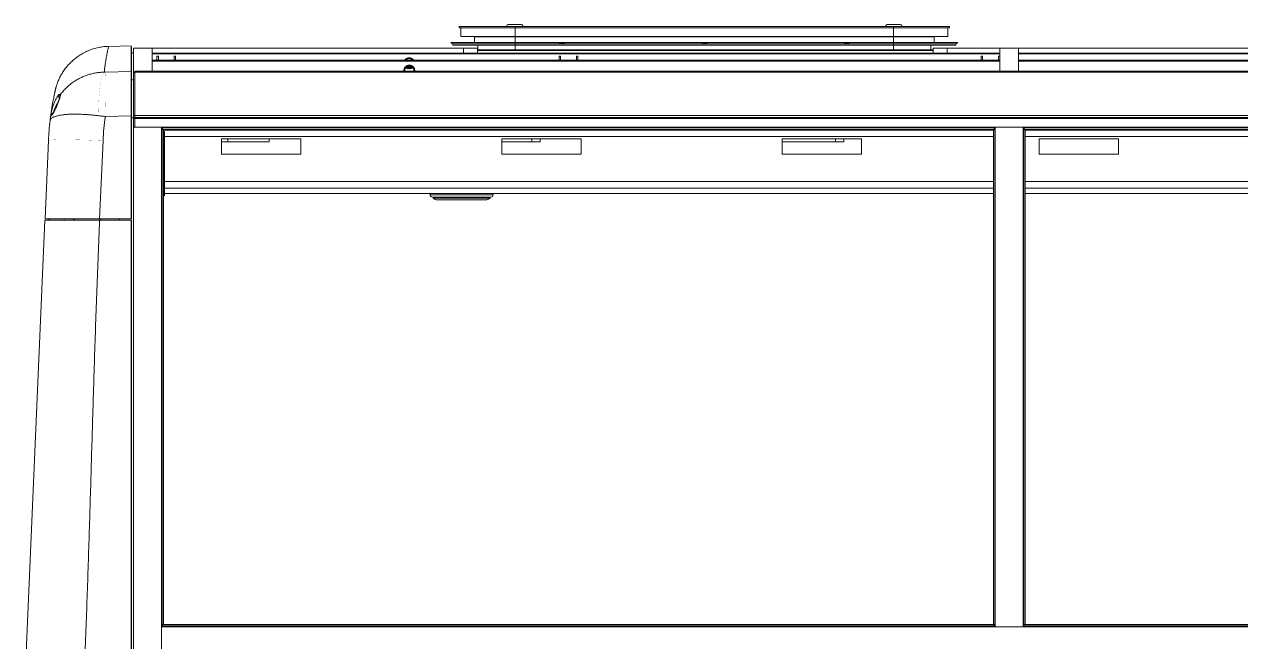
# Model space of a CAD drawing. Header units: millimetres. Extents: x -16985 to -606, y 2122 to 9380.
# Drawn here: x -16977 to -14374, y 6187 to 7507 of the extents above; entities that cross this region are included whole.
import ezdxf

# ---------------------------------------------------------------- set-up
doc = ezdxf.new("R2010")
doc.units = ezdxf.units.MM
for name, pattern in [('K5LT32768', [0]), ('K5LT32769', [0]), ('K5LT_THIN', [0])]:
    doc.linetypes.add(name, pattern=pattern)

msp = doc.modelspace()

# ---------------------------------------------------------------- linework, layer by layer
at = {"color": 7, "linetype": 'K5LT_THIN', "lineweight": 18}
for p, q in [((-16047.1, 7502.2), (-16047.1, 7499.2)), ((-15927.1, 7502.2), (-16047.1, 7502.2)), ((-15927.1, 7499.2), (-16047.1, 7499.2)), ((-16043.1, 7499.2), (-16043.1, 7481.2)), ((-15940.3, 7507), (-15915.3, 7507)), ((-15927.1, 7502.2), (-15927.1, 7499.2)), ((-15117.1, 7502.2), (-15927.1, 7502.2)), ((-15117.1, 7499.2), (-15927.1, 7499.2)), ((-15927.1, 7499.2), (-15927.1, 7481.2)), ((-15128.9, 7507), (-15103.9, 7507)), ((-15117.1, 7502.2), (-15117.1, 7499.2)), ((-14997.1, 7502.2), (-15117.1, 7502.2)), ((-14997.1, 7499.2), (-15117.1, 7499.2)), ((-15117.1, 7499.2), (-15117.1, 7481.2)), ((-15001.1, 7499.2), (-15001.1, 7481.2)), ((-14997.1, 7502.2), (-14997.1, 7499.2)), ((-15927.1, 7481.2), (-16043.1, 7481.2)), ((-16043.1, 7481.2), (-16014.1, 7480.2)), ((-15927.1, 7480.2), (-16014.1, 7480.2)), ((-16014.1, 7480.2), (-16014.1, 7468.2)), ((-15117.1, 7481.2), (-15927.1, 7481.2)), ((-15927.1, 7481.2), (-15927.1, 7480.2)), ((-15117.1, 7480.2), (-15927.1, 7480.2)), ((-15927.1, 7480.2), (-15927.1, 7468.2)), ((-15117.1, 7481.2), (-15117.1, 7480.2)), ((-15001.1, 7481.2), (-15117.1, 7481.2)), ((-15030.1, 7480.2), (-15117.1, 7480.2)), ((-15117.1, 7480.2), (-15117.1, 7468.2)), ((-15001.1, 7481.2), (-15030.1, 7480.2)), ((-15030.1, 7480.2), (-15030.1, 7468.2)), ((-16748.6, 7461.2), (-16797.2, 7459.9)), ((-16748.4, 7457.2), (-16748.6, 7461.2)), ((-16748.6, 7406.1), (-16748.6, 7461.2)), ((-16748.4, 7402.1), (-16748.4, 7457.2)), ((-16743.6, 7446.2), (-16748.4, 7446.2)), ((-16743.6, 7446.2), (-16748.4, 7446.2)), ((-16703.6, 7456.2), (-16743.6, 7456.2)), ((-16743.6, 7405.7), (-16743.6, 7456.2)), ((-16703.6, 7406.7), (-16703.6, 7456.2)), ((-16703.6, 7456.2), (-16037.6, 7456.2)), ((-16703.6, 7445.3), (-14889.6, 7445.3)), ((-16064.6, 7468.2), (-16061.1, 7465.2)), ((-15927.1, 7468.2), (-16064.6, 7468.2)), ((-15927.1, 7465.2), (-16061.1, 7465.2)), ((-16061.1, 7465.2), (-16060.1, 7462.2)), ((-15927.1, 7462.2), (-16060.1, 7462.2)), ((-16007.6, 7456.2), (-16037.6, 7456.2)), ((-16037.6, 7456.2), (-16037.6, 7445.3)), ((-16007.6, 7445.3), (-16037.6, 7445.3)), ((-16007.6, 7456.2), (-16007.6, 7445.3)), ((-15032.6, 7452.2), (-16007.6, 7452.2)), ((-15032.6, 7451.3), (-16007.6, 7451.3)), ((-16007.1, 7462.2), (-16007.1, 7452.2)), ((-15927.1, 7468.2), (-15927.1, 7465.2)), ((-15832.1, 7468.2), (-15927.1, 7468.2)), ((-15117.1, 7465.2), (-15927.1, 7465.2)), ((-15927.1, 7465.2), (-15927.1, 7462.2)), ((-15117.1, 7462.2), (-15927.1, 7462.2)), ((-15832.1, 7466.2), (-15832.1, 7468.2)), ((-15822.1, 7468.2), (-15832.1, 7468.2)), ((-15832.1, 7466.2), (-15822.1, 7466.2)), ((-15822.1, 7468.2), (-15822.1, 7466.2)), ((-15527.1, 7468.2), (-15822.1, 7468.2)), ((-15527.1, 7466.2), (-15527.1, 7468.2)), ((-15517.1, 7468.2), (-15527.1, 7468.2)), ((-15527.1, 7466.2), (-15517.1, 7466.2)), ((-15517.1, 7468.2), (-15517.1, 7466.2)), ((-15222.1, 7468.2), (-15517.1, 7468.2)), ((-15222.1, 7466.2), (-15222.1, 7468.2)), ((-15212.1, 7468.2), (-15222.1, 7468.2)), ((-15222.1, 7466.2), (-15212.1, 7466.2)), ((-15212.1, 7468.2), (-15212.1, 7466.2)), ((-15117.1, 7468.2), (-15212.1, 7468.2)), ((-15117.1, 7468.2), (-15117.1, 7465.2)), ((-14979.6, 7468.2), (-15117.1, 7468.2)), ((-14983.1, 7465.2), (-15117.1, 7465.2)), ((-15117.1, 7465.2), (-15117.1, 7462.2)), ((-14984.1, 7462.2), (-15117.1, 7462.2)), ((-15037.1, 7462.2), (-15037.1, 7452.2)), ((-15002.6, 7456.2), (-15032.6, 7456.2)), ((-15032.6, 7456.2), (-15032.6, 7445.3)), ((-15002.6, 7445.3), (-15032.6, 7445.3)), ((-15002.6, 7456.2), (-14889.6, 7456.2)), ((-15002.6, 7456.2), (-15002.6, 7445.3)), ((-14983.1, 7465.2), (-14984.1, 7462.2)), ((-14979.6, 7468.2), (-14983.1, 7465.2)), ((-14849.6, 7456.2), (-14889.6, 7456.2)), ((-14889.6, 7406.7), (-14889.6, 7456.2)), ((-14849.6, 7406.7), (-14849.6, 7456.2)), ((-14849.6, 7456.2), (-13426.4, 7456.2)), ((-14849.6, 7445.3), (-13417.3, 7445.3)), ((-16703.6, 7443.7), (-14889.6, 7443.7)), ((-16703.6, 7430.2), (-14889.6, 7430.2)), ((-16703.6, 7427.9), (-14889.6, 7427.9)), ((-16693.6, 7438.7), (-16693.6, 7430.2)), ((-16690.6, 7438.7), (-16693.6, 7438.7)), ((-16690.6, 7438.7), (-16690.6, 7430.2)), ((-16653.6, 7438.7), (-16656.6, 7438.7)), ((-16656.6, 7438.7), (-16656.6, 7430.2)), ((-16653.6, 7438.7), (-16653.6, 7430.2)), ((-15829.6, 7438.7), (-15832.6, 7438.7)), ((-15832.6, 7438.7), (-15832.6, 7430.2)), ((-15829.6, 7438.7), (-15829.6, 7430.2)), ((-15792.6, 7438.7), (-15795.6, 7438.7)), ((-15795.6, 7438.7), (-15795.6, 7430.2)), ((-15792.6, 7438.7), (-15792.6, 7430.2)), ((-14929.6, 7438.7), (-14929.6, 7430.2)), ((-14926.6, 7438.7), (-14929.6, 7438.7)), ((-14926.6, 7438.7), (-14926.6, 7430.2)), ((-14889.6, 7438.7), (-14892.6, 7438.7)), ((-14892.6, 7438.7), (-14892.6, 7430.2)), ((-14849.6, 7443.7), (-13417.9, 7443.7)), ((-14849.6, 7430.2), (-13283.6, 7430.2)), ((-14849.6, 7427.9), (-13083.6, 7427.9)), ((-16804, 7404.8), (-16806.5, 7404.7)), ((-16748.6, 7406.1), (-16804, 7404.8)), ((-16748.4, 7402.1), (-16748.6, 7406.1)), ((-16740.6, 7405.7), (-16743.6, 7405.7)), ((-16740.6, 7405.7), (-16743.6, 7405.7)), ((-16743.6, 7405.7), (-16740.6, 7405.7)), ((-16743.6, 7403.5), (-16743.6, 7405.7)), ((-16743.6, 7405.7), (-16743.6, 7405.7)), ((-16743.6, 7403.5), (-16740.6, 7403.5)), ((-16743.6, 7311.8), (-16743.6, 7403.5)), ((-8276.6, 7406.7), (-16740.6, 7406.7)), ((-8276.6, 7406.7), (-16740.6, 7406.7)), ((-16740.6, 7406.7), (-8276.6, 7406.7)), ((-16740.6, 7404.5), (-16740.6, 7406.7)), ((-16740.6, 7406.7), (-16740.6, 7406.7)), ((-16740.6, 7404.5), (-8276.6, 7404.5)), ((-16740.6, 7311.8), (-16740.6, 7404.5)), ((-16165.2, 7406.7), (-16165.3, 7408.1)), ((-16165.1, 7410.4), (-16165.1, 7407.8)), ((-16157.5, 7416.2), (-16149.6, 7416.2)), ((-16142.1, 7407.8), (-16142.1, 7410.4)), ((-16141.8, 7408.1), (-16141.9, 7406.7)), ((-16748.4, 7388.1), (-16743.6, 7388.1)), ((-16912.1, 7362), (-16912.5, 7360.2)), ((-16904.6, 7341.4), (-16904.6, 7344.4)), ((-16904.6, 7344.4), (-16903.5, 7344.4)), ((-16804, 7309.8), (-16748.6, 7311.1)), ((-16748.6, 7311.1), (-16748.6, 7091.2)), ((-16748.4, 7310.9), (-16748.6, 7311.1)), ((-16748.4, 7310.9), (-16748.4, 7091)), ((-16748.4, 7307.2), (-16743.6, 7307.2)), ((-16743.6, 7311.8), (-16740.6, 7311.8)), ((-16743.6, 7308.6), (-16743.6, 7311.8)), ((-16743.6, 7308.6), (-16740.6, 7308.6)), ((-16743.6, 7308.4), (-16743.6, 7308.6)), ((-16743.6, 7308.4), (-16740.6, 7308.4)), ((-16743.6, 7307.3), (-16743.6, 7308.4)), ((-16743.6, 7307.2), (-16743.6, 7307.3)), ((-16743.6, 7287.2), (-16743.6, 7307.2)), ((-16743.6, 7305.7), (-16740.6, 7305.7)), ((-16740.6, 7311.8), (-8276.6, 7311.8)), ((-16740.6, 7307.6), (-16740.6, 7311.8)), ((-16740.6, 7307.6), (-8276.6, 7307.6)), ((-16740.6, 7307.4), (-16740.6, 7307.6)), ((-16740.6, 7307.4), (-8276.6, 7307.4)), ((-16740.6, 7305.7), (-16740.6, 7307.4)), ((-16740.6, 7305.7), (-8276.6, 7305.7)), ((-16740.6, 7287.2), (-16740.6, 7305.7)), ((-16743.6, 7288.1), (-16740.6, 7288.1)), ((-16683.6, 7287.2), (-16743.6, 7287.2)), ((-16743.6, 6078.2), (-16743.6, 7287.2)), ((-16740.6, 7287.2), (-16681.6, 7287.2)), ((-16683.6, 6078.2), (-16683.6, 7287.2)), ((-16681.6, 7285.3), (-16683.6, 7285.3)), ((-16683.6, 7283.3), (-16681.6, 7283.3)), ((-16683.6, 7282.1), (-16682.6, 7282.1)), ((-16682.6, 7282.4), (-16682.6, 6223.4)), ((-16681.6, 7287.4), (-14901.6, 7287.4)), ((-16681.6, 7285.4), (-16681.6, 7287.4)), ((-16681.6, 7282.4), (-16681.6, 7285.4)), ((-16681.6, 7285.4), (-14901.6, 7285.4)), ((-16679.6, 7282.2), (-16679.6, 6223.3)), ((-16679.6, 7280.6), (-14903.6, 7280.6)), ((-16679.6, 7278), (-16677.6, 7278)), ((-16679.6, 7276.5), (-16677.6, 7276.5)), ((-16677.6, 7276.5), (-16677.6, 7278)), ((-16677.6, 7276.5), (-16677.6, 7275.2)), ((-16677.6, 7275.2), (-16677.6, 7266.6)), ((-16677.6, 7266.6), (-16677.6, 7170.3)), ((-14903.6, 6223.3), (-14903.6, 7282.2)), ((-14901.6, 7285.4), (-14901.6, 7287.4)), ((-14901.6, 7287.2), (-14837.6, 7287.2)), ((-14901.6, 7282.4), (-14901.6, 7285.4)), ((-14899.6, 7285.3), (-14901.6, 7285.3)), ((-14901.6, 7283.3), (-14899.6, 7283.3)), ((-14900.6, 7282.4), (-14900.6, 6223.4)), ((-14900.6, 7282.1), (-14899.6, 7282.1)), ((-14839.6, 7287.2), (-14899.6, 7287.2)), ((-14899.6, 6218.2), (-14899.6, 7287.2)), ((-14839.6, 6218.2), (-14839.6, 7287.2)), ((-14837.6, 7285.3), (-14839.6, 7285.3)), ((-14839.6, 7283.3), (-14837.6, 7283.3)), ((-14839.6, 7282.1), (-14838.6, 7282.1)), ((-14838.6, 7282.4), (-14838.6, 6223.4)), ((-14837.6, 7287.4), (-13135.6, 7287.4)), ((-14837.6, 7285.4), (-14837.6, 7287.4)), ((-14837.6, 7285.4), (-13135.6, 7285.4)), ((-14837.6, 7282.4), (-14837.6, 7285.4)), ((-14835.6, 7282.2), (-14835.6, 6223.3)), ((-14835.6, 7280.6), (-13137.6, 7280.6)), ((-16925.8, 7258.2), (-16933.1, 7091.2)), ((-16816.3, 7091.2), (-16809, 7258.2)), ((-16385.6, 7262.2), (-16555.6, 7262.2)), ((-16555.6, 7262.2), (-16555.6, 7229.3)), ((-16555.6, 7256), (-16453.6, 7256)), ((-16541.6, 7262.2), (-16541.6, 7256)), ((-16453.6, 7256), (-16453.6, 7262.2)), ((-16385.6, 7229.3), (-16385.6, 7262.2)), ((-15785.6, 7262.2), (-15955.6, 7262.2)), ((-15955.6, 7262.2), (-15955.6, 7229.3)), ((-15955.6, 7256), (-15873.6, 7256)), ((-15891.6, 7262.2), (-15891.6, 7256)), ((-15873.6, 7256), (-15873.6, 7262.2)), ((-15785.6, 7229.3), (-15785.6, 7262.2)), ((-15185.6, 7262.2), (-15355.6, 7262.2)), ((-15355.6, 7262.2), (-15355.6, 7229.3)), ((-15355.6, 7256), (-15223.6, 7256)), ((-15241.6, 7262.2), (-15241.6, 7256)), ((-15223.6, 7256), (-15223.6, 7262.2)), ((-15185.6, 7229.3), (-15185.6, 7262.2)), ((-14635.6, 7262.2), (-14805.6, 7262.2)), ((-14805.6, 7262.2), (-14805.6, 7229.3)), ((-14635.6, 7229.3), (-14635.6, 7262.2)), ((-16385.6, 7229.5), (-16555.6, 7229.5)), ((-16555.6, 7229.3), (-16385.6, 7229.3)), ((-15785.6, 7229.5), (-15955.6, 7229.5)), ((-15955.6, 7229.3), (-15785.6, 7229.3)), ((-15185.6, 7229.5), (-15355.6, 7229.5)), ((-15355.6, 7229.3), (-15185.6, 7229.3)), ((-14635.6, 7229.5), (-14805.6, 7229.5)), ((-14805.6, 7229.3), (-14635.6, 7229.3)), ((-16677.6, 7170.3), (-16677.6, 7150.8)), ((-16679.6, 7140), (-16677.6, 7140)), ((-16677.6, 7150.8), (-16677.6, 7140)), ((-16677.6, 7145.5), (-14903.6, 7145.5)), ((-16677.6, 7140), (-16677.6, 7140)), ((-16109, 7145.5), (-16109, 7142.5)), ((-15979.1, 7137.5), (-16104, 7137.5)), ((-16102.6, 7137.5), (-16102.6, 7136.8)), ((-15980.6, 7136.8), (-15980.6, 7137.5)), ((-15974.1, 7142.5), (-15974.1, 7145.5)), ((-14835.6, 7145.5), (-13201.6, 7145.5)), ((-16093.1, 7131.5), (-16093.2, 7131.5)), ((-16093.1, 7131.5), (-16093.1, 7131.5)), ((-16093, 7131.5), (-16093.1, 7131.5)), ((-16092.9, 7131.5), (-16093, 7131.5)), ((-16092.9, 7131.5), (-16092.9, 7131.5)), ((-16092.7, 7131.5), (-16092.9, 7131.5)), ((-16092.4, 7131.5), (-16092.7, 7131.5)), ((-16092.3, 7131.5), (-16092.4, 7131.5)), ((-16091.9, 7131.5), (-16092.3, 7131.5)), ((-16091.9, 7131.5), (-16091.9, 7131.5)), ((-16091.6, 7131.5), (-16091.9, 7131.5)), ((-16091.1, 7131.5), (-16091.6, 7131.5)), ((-16091.1, 7131.5), (-16091.2, 7131.5)), ((-16090.8, 7131.5), (-16091.1, 7131.5)), ((-16090.2, 7131.5), (-16090.8, 7131.5)), ((-16090.2, 7131.5), (-16090.2, 7131.5)), ((-16089.8, 7131.5), (-16090.2, 7131.5)), ((-16089.1, 7131.5), (-16089.8, 7131.5)), ((-16088.7, 7131.5), (-16089.1, 7131.5)), ((-16087.9, 7131.5), (-16088.7, 7131.5)), ((-16087.4, 7131.5), (-16087.9, 7131.5)), ((-16086.5, 7131.5), (-16087.4, 7131.5)), ((-16084.9, 7131.5), (-16085.9, 7131.5)), ((-16083.2, 7131.5), (-16084.3, 7131.5)), ((-16082.6, 7131.5), (-16083.2, 7131.5)), ((-16081.4, 7131.5), (-16082.6, 7131.5)), ((-16080.7, 7131.5), (-16081.4, 7131.5)), ((-16079.4, 7131.5), (-16080.7, 7131.5)), ((-16077.3, 7131.5), (-16078.7, 7131.5)), ((-16075.1, 7131.5), (-16076.5, 7131.5)), ((-16072.7, 7131.5), (-16074.3, 7131.5)), ((-16070.3, 7131.5), (-16071.9, 7131.5)), ((-16067.8, 7131.5), (-16069.4, 7131.5)), ((-16065.1, 7131.5), (-16066.8, 7131.5)), ((-16062.4, 7131.5), (-16064.2, 7131.5)), ((-16059.6, 7131.5), (-16061.4, 7131.5)), ((-16056.8, 7131.5), (-16058.6, 7131.5)), ((-16053.9, 7131.5), (-16055.8, 7131.5)), ((-16051, 7131.5), (-16052.9, 7131.5)), ((-16048, 7131.5), (-16049.9, 7131.5)), ((-16045, 7131.5), (-16046.9, 7131.5)), ((-16042, 7131.5), (-16043.9, 7131.5)), ((-16039, 7131.5), (-16040.9, 7131.5)), ((-16036, 7131.5), (-16037.9, 7131.5)), ((-16033.1, 7131.5), (-16035, 7131.5)), ((-16030.1, 7131.5), (-16032, 7131.5)), ((-16027.2, 7131.5), (-16029.1, 7131.5)), ((-16024.3, 7131.5), (-16026.2, 7131.5)), ((-16021.5, 7131.5), (-16023.3, 7131.5)), ((-16018.8, 7131.5), (-16020.6, 7131.5)), ((-16016.2, 7131.5), (-16017.9, 7131.5)), ((-16013.6, 7131.5), (-16015.2, 7131.5)), ((-16011.1, 7131.5), (-16012.7, 7131.5)), ((-16008.7, 7131.5), (-16010.3, 7131.5)), ((-16006.5, 7131.5), (-16007.9, 7131.5)), ((-16004.3, 7131.5), (-16005.7, 7131.5)), ((-16003.6, 7131.5), (-16004.3, 7131.5)), ((-16002.3, 7131.5), (-16003.6, 7131.5)), ((-16001.6, 7131.5), (-16002.3, 7131.5)), ((-16000.4, 7131.5), (-16001.6, 7131.5)), ((-15999.8, 7131.5), (-16000.4, 7131.5)), ((-15998.7, 7131.5), (-15999.8, 7131.5)), ((-15997.1, 7131.5), (-15998.1, 7131.5)), ((-15995.7, 7131.5), (-15996.6, 7131.5)), ((-15995.2, 7131.5), (-15995.7, 7131.5)), ((-15994.4, 7131.5), (-15995.2, 7131.5)), ((-15993.9, 7131.5), (-15994.4, 7131.5)), ((-15993.2, 7131.5), (-15993.9, 7131.5)), ((-15992.9, 7131.5), (-15993.2, 7131.5)), ((-15992.3, 7131.5), (-15992.9, 7131.5)), ((-15992, 7131.5), (-15992.3, 7131.5)), ((-15991.5, 7131.5), (-15992, 7131.5)), ((-15991.9, 7131.5), (-15992, 7131.5)), ((-15991.2, 7131.5), (-15991.5, 7131.5)), ((-15990.8, 7131.5), (-15991.2, 7131.5)), ((-15991.2, 7131.5), (-15991.2, 7131.5)), ((-15990.6, 7131.5), (-15990.8, 7131.5)), ((-15990.4, 7131.5), (-15990.6, 7131.5)), ((-15990.6, 7131.5), (-15990.6, 7131.5)), ((-15990.2, 7131.5), (-15990.3, 7131.5)), ((-15990.1, 7131.5), (-15990.2, 7131.5)), ((-15990.2, 7131.5), (-15990.2, 7131.5)), ((-15990, 7131.5), (-15990.1, 7131.5)), ((-15990, 7131.5), (-15990, 7131.5)), ((-16933.2, 7088.2), (-16977.4, 6078.2)), ((-16933.1, 7091.2), (-16816.3, 7091.2)), ((-16929.1, 7091), (-16933.1, 7091.2)), ((-16932.2, 7091.2), (-16928.1, 7091)), ((-16925.2, 7088.2), (-16925.1, 7091)), ((-16923.2, 7088.2), (-16923.1, 7091)), ((-16892.2, 7088.2), (-16892, 7090.9)), ((-16872, 7091), (-16872.1, 7088.2)), ((-16870.3, 7091), (-16870.4, 7088.2)), ((-16870.4, 7088.2), (-16870.3, 7091)), ((-16748.6, 7088.2), (-16816.4, 7088.2)), ((-16816.3, 7091.2), (-16748.6, 7091.2)), ((-16816.2, 7091), (-16816.3, 7091.2)), ((-16816.2, 7091), (-16748.4, 7091)), ((-16773.6, 7088.2), (-16773.6, 7091)), ((-16748.4, 7091), (-16748.6, 7091.2)), ((-16748.6, 7088.2), (-16748.6, 6078.2)), ((-16748.6, 7088.2), (-16748.4, 7088)), ((-16748.4, 7088), (-16748.4, 6078)), ((-16682.6, 6223.4), (-16682.6, 6221.6)), ((-14901.6, 6223.3), (-16681.6, 6223.3)), ((-16681.6, 6220.4), (-16681.6, 6223.3)), ((-14901.6, 6223.3), (-14901.6, 6220.4)), ((-14900.6, 6221.6), (-14900.6, 6223.4)), ((-14838.6, 6223.4), (-14838.6, 6221.6)), ((-13157.6, 6223.3), (-14837.6, 6223.3)), ((-14837.6, 6220.4), (-14837.6, 6223.3)), ((-16683.6, 6218.2), (-13093.6, 6218.2)), ((-16683.6, 6158.3), (-16683.6, 6218.2)), ((-16681.6, 6220.4), (-14901.6, 6220.4)), ((-16681.6, 6220.4), (-16681.6, 6218.6)), ((-14901.6, 6218.6), (-14901.6, 6220.4)), ((-14839.6, 6218.2), (-14899.6, 6218.2)), ((-13157.6, 6220.4), (-14837.6, 6220.4)), ((-14837.6, 6218.6), (-14837.6, 6220.4))]:
    msp.add_line(p, q, dxfattribs=at)
at = {"color": 8, "linetype": 'K5LT32768', "lineweight": 15, "true_color": 0x808080}
for p, q in [((-15927.1, 7462.2), (-15927.1, 7452.2)), ((-15117.1, 7462.2), (-15117.1, 7452.2)), ((-16905.4, 7354.3), (-16906.4, 7352.9)), ((-16920.7, 7312.9), (-16920.7, 7312.7)), ((-16683.6, 7280.7), (-16682.6, 7280.7)), ((-16679.6, 7282.2), (-14903.6, 7282.2)), ((-16679.6, 7280.6), (-14903.6, 7280.6)), ((-16679.6, 7275.2), (-16677.6, 7275.2)), ((-16679.6, 7266.6), (-16677.6, 7266.6)), ((-16677.6, 7267.2), (-14903.6, 7267.2)), ((-14900.6, 7280.7), (-14899.6, 7280.7)), ((-14839.6, 7280.7), (-14838.6, 7280.7)), ((-14835.6, 7282.2), (-13137.6, 7282.2)), ((-14835.6, 7280.6), (-13137.6, 7280.6)), ((-14835.6, 7267.2), (-13201.6, 7267.2)), ((-16679.6, 7170.3), (-16677.6, 7170.3)), ((-16677.6, 7170.9), (-14903.6, 7170.9)), ((-14835.6, 7170.9), (-13201.6, 7170.9)), ((-16679.6, 7150.8), (-16677.6, 7150.8)), ((-16679.6, 7140), (-16677.6, 7140)), ((-16677.6, 7156.3), (-14903.6, 7156.3)), ((-16677.6, 7145.5), (-14903.6, 7145.5)), ((-15974.1, 7142.5), (-16109, 7142.5)), ((-15980.6, 7136.8), (-16102.6, 7136.8)), ((-15981.2, 7135.3), (-16101.9, 7135.3)), ((-14835.6, 7156.3), (-13201.6, 7156.3)), ((-14835.6, 7145.5), (-13201.6, 7145.5)), ((-16869.7, 7088.2), (-16869.6, 7091)), ((-16815.4, 7091), (-16815.5, 7088.2)), ((-16813.6, 7088.2), (-16813.5, 7091)), ((-16683.6, 6218.3), (-14899.6, 6218.3)), ((-13157.6, 6218.3), (-14839.6, 6218.3))]:
    msp.add_line(p, q, dxfattribs=at)
at = {"color": 7, "linetype": 'K5LT_THIN', "const_width": 0.18}
for points in [[(-16806.5, 7404.7), (-16807.4, 7403.9), (-16808.2, 7402.7), (-16809.1, 7401.1), (-16809.9, 7399.2), (-16810.8, 7396.9), (-16811.6, 7394.3), (-16812.3, 7391.3), (-16813, 7388.1), (-16813.7, 7384.5), (-16814.4, 7380.6), (-16815, 7376.5), (-16815.6, 7372.1), (-16816.1, 7367.4), (-16816.6, 7362.6), (-16817.1, 7357.5), (-16817.5, 7352.2), (-16817.8, 7346.7), (-16818.1, 7341.1), (-16818.4, 7335.4), (-16818.5, 7329.5), (-16818.7, 7323.6), (-16818.8, 7317.6), (-16818.8, 7311.5)], [(-16804, 7309.8), (-16804.1, 7315.9), (-16804.2, 7322), (-16804.3, 7328.1), (-16804.4, 7334), (-16804.5, 7339.9), (-16804.6, 7345.6), (-16804.7, 7351.2), (-16804.7, 7356.5), (-16804.8, 7361.7), (-16804.8, 7366.7), (-16804.8, 7371.5), (-16804.8, 7376), (-16804.8, 7380.2), (-16804.8, 7384.2), (-16804.7, 7387.8), (-16804.7, 7391.1), (-16804.6, 7394.1), (-16804.5, 7396.8), (-16804.4, 7399.1), (-16804.3, 7401.1), (-16804.2, 7402.7), (-16804.1, 7403.9), (-16804, 7404.8)], [(-16165.1, 7407.9), (-16165.1, 7408.3), (-16165.2, 7409.1)], [(-16165.3, 7409), (-16165.1, 7408.1), (-16165.1, 7407.7)], [(-16141.9, 7409.1), (-16142, 7408.3), (-16142.1, 7407.9)], [(-16142.1, 7407.7), (-16142, 7408.1), (-16141.9, 7409)], [(-16925.8, 7258.2), (-16925.6, 7258.5), (-16925, 7258.7), (-16924.1, 7259), (-16922.8, 7259.2), (-16921.2, 7259.4), (-16919.2, 7259.6), (-16916.9, 7259.7), (-16914.2, 7259.9), (-16911.2, 7260), (-16907.9, 7260.1), (-16904.3, 7260.2), (-16900.4, 7260.2), (-16896.2, 7260.2), (-16891.7, 7260.3), (-16886.9, 7260.2), (-16881.9, 7260.2), (-16876.7, 7260.2), (-16871.3, 7260.1), (-16865.7, 7260), (-16859.8, 7259.9), (-16853.9, 7259.7), (-16847.7, 7259.6), (-16841.5, 7259.4), (-16835.1, 7259.2), (-16828.7, 7259), (-16822.2, 7258.7), (-16815.6, 7258.5), (-16809, 7258.2)], [(-16090.2, 7131.5), (-16090.2, 7131.5), (-16090.1, 7131.5), (-16089.8, 7131.5), (-16089.8, 7131.5)]]:
    msp.add_lwpolyline(points, dxfattribs=at)
at = {"color": 8, "linetype": 'K5LT32769', "true_color": 0x808080, "const_width": 0.18}
for points in [[(-16905.4, 7354.3), (-16905.9, 7353.2), (-16905.9, 7351.9), (-16905.7, 7350.6), (-16905.1, 7349.4), (-16904.3, 7348.2), (-16903.1, 7347.3), (-16902.7, 7347)], [(-16905.8, 7338), (-16905.8, 7338.1), (-16905.5, 7338.2)]]:
    msp.add_lwpolyline(points, dxfattribs=at)
at = {"color": 7, "linetype": 'K5LT_THIN', "lineweight": 18}
for centre, radius, start, end in [((-15940.3, 7502), 5, 90, 177.7076), ((-15915.3, 7502), 5, 2.2924, 90), ((-15128.9, 7502), 5, 90, 177.7076), ((-15103.9, 7502), 5, 2.2924, 90), ((-16153.6, 7407.9), 11.7, 89.8978, 186.0302), ((-16153.6, 7407.8), 11.5, 89.8956, 185.386), ((-16153.6, 7423.8), 11.8, 89.9868, 146.5927), ((-16153.6, 7423.7), 11.5, 89.9868, 145.1537), ((-16153.6, 7423.7), 11, 89.9874, 143.3239), ((-16153.6, 7423.7), 10, 89.9896, 139.3218), ((-16153.6, 7423.8), 11.8, 33.4073, 90.0132), ((-16153.6, 7423.7), 11.5, 34.8463, 90.0132), ((-16153.6, 7423.7), 11, 36.6761, 90.0126), ((-16153.6, 7423.7), 10, 40.6797, 90.0088), ((-16153.5, 7407.9), 11.7, 353.9698, 90.1022), ((-16153.5, 7407.8), 11.5, 354.614, 90.1044), ((-16153.6, 7407.8), 11, 89.8954, 185.6351), ((-16153.6, 7407.9), 9.98, 89.8947, 186.6571), ((-16153.6, 7410.4), 9.95, 187.1729, 201.5312), ((-16153.6, 7423.9), 11.8, 231.5802, 270.0043), ((-16153.6, 7423.8), 11.8, 231.2432, 308.7568), ((-16153.6, 7423.7), 11.5, 230.9884, 309.0116), ((-16153.6, 7423.7), 11, 231.2613, 308.7387), ((-16153.6, 7423.7), 10, 232.5794, 307.4206), ((-16153.6, 7425.4), 10, 241.1206, 298.8794), ((-16153.5, 7407.8), 11, 354.3649, 90.1046), ((-16153.5, 7407.9), 9.98, 353.351, 90.0972), ((-16153.6, 7423.9), 11.8, 269.9957, 308.4198), ((-16153.5, 7410.4), 9.95, 338.4688, 352.8271), ((-16914.8, 7311.6), 6, 98.121, 122.9591), ((-16325.3, 7231.9), 601, 173.3881, 177.4929), ((-16328.5, 7237.1), 481, 171.3174, 177.4929), ((-16683.5, 7284.1), 3.6, 268.5626, 284.6428), ((-16681.8, 7265.1), 17.3, 82.5037, 92.4861), ((-14901.3, 7265.1), 17.3, 87.5139, 97.4963), ((-14899.6, 7284.1), 3.6, 255.3572, 271.4374), ((-14839.5, 7284.1), 3.6, 268.5626, 284.6428), ((-14837.8, 7265.1), 17.3, 82.5037, 92.4861), ((-16104, 7142.5), 5, 180, 270), ((-16100.6, 7136.8), 2, 180, 228.2685), ((-16091.5, 7146.9), 15.6, 228.2685, 263.4533), ((-15991.6, 7146.9), 15.6, 276.5413, 311.7315), ((-15982.6, 7136.8), 2, 311.7315, 0), ((-15979.1, 7142.5), 5, 270, 0), ((-16683.5, 6225.1), 3.6, 268.5626, 284.6428), ((-16683.2, 6229.5), 8.02, 267.8091, 282.1923), ((-16681.8, 6205.5), 17.9, 82.7348, 92.3633), ((-14901.3, 6205.5), 17.9, 87.6367, 97.2652), ((-14899.7, 6230.8), 9.37, 258.8524, 271.1463), ((-14899.6, 6225.1), 3.6, 255.3572, 271.4374), ((-14839.5, 6225.1), 3.6, 268.5626, 284.6428), ((-14839.2, 6229.5), 8.02, 267.8091, 282.1923), ((-14837.8, 6205.5), 17.9, 82.7348, 92.3633), ((-16683.4, 6227.8), 9.37, 268.8537, 281.1476), ((-14899.9, 6226.5), 8.02, 257.8077, 272.1909), ((-14839.4, 6227.8), 9.37, 268.8537, 281.1476)]:
    msp.add_arc(centre, radius, start, end, dxfattribs=at)
at = {"color": 8, "linetype": 'K5LT32768', "lineweight": 15, "true_color": 0x808080}
for centre, radius, start, end in [((-16898.1, 7353.9), 6, 147.0155, 228.9651), ((-16895.8, 7352.7), 6, 144.3796, 193.707), ((-16895.5, 7352.5), 6.01, 144.6497, 183.6977), ((-16914.8, 7311.6), 6, 122.9592, 169.7877), ((-16914.5, 7311.6), 6, 102.5267, 167.5769), ((-16913.1, 7311.7), 6, 123.7346, 169.0438)]:
    msp.add_arc(centre, radius, start, end, dxfattribs=at)
at = {"color": 7, "linetype": 'K5LT_THIN', "lineweight": 18}
for centre, major_axis, ratio, start_param, end_param in [((-16813, 7091.2), (116.1, 0.2), 0.001465, -3.017615, -2.878286), ((-16813, 7091.2), (116.1, 0.2), 0.001465, -3.011371, -1.598931), ((-16923.2, 7088.2), (6.01, 0.18), 0.023968, 1.908883, 1.986907)]:
    msp.add_ellipse(centre, major_axis=major_axis, ratio=ratio, start_param=start_param, end_param=end_param, dxfattribs=at)
for points, knots in [([(-16797.2, 7459.9), (-16798.5, 7459.8), (-16801.8, 7459.8), (-16807.1, 7459.3), (-16812.9, 7458.5), (-16818.7, 7457.4), (-16824.4, 7456.1), (-16830, 7454.5), (-16835.5, 7452.6), (-16840.9, 7450.5), (-16846.1, 7448.1), (-16851.2, 7445.5), (-16856.1, 7442.7), (-16860.8, 7439.7), (-16865.3, 7436.6), (-16869.7, 7433.2), (-16873.8, 7429.7), (-16877.7, 7426), (-16881.5, 7422.2), (-16885, 7418.3), (-16888.2, 7414.4), (-16891.3, 7410.3), (-16894.1, 7406.2), (-16896.7, 7402.2), (-16899.1, 7398.1), (-16901.2, 7394.1), (-16903.1, 7390.2), (-16904.7, 7386.4), (-16906.1, 7382.9), (-16907.3, 7379.6), (-16908.3, 7376.7), (-16909, 7374.3), (-16909.5, 7372.6), (-16909.8, 7371.4), (-16910, 7370.9), (-16910, 7370.7), (-16910.1, 7370.5), (-16910.1, 7370.5), (-16910.1, 7370.4), (-16910.1, 7370.4), (-16910.1, 7370.3), (-16910.2, 7370.2), (-16910.2, 7370.2), (-16910.2, 7370.2)], [0, 0, 0, 0, 0.023844, 0.05983, 0.095622, 0.131218, 0.166615, 0.201805, 0.236783, 0.271541, 0.306069, 0.340356, 0.374388, 0.40815, 0.441624, 0.474789, 0.507619, 0.540085, 0.572151, 0.603776, 0.634909, 0.665489, 0.695441, 0.724674, 0.753073, 0.780495, 0.806758, 0.831628, 0.854805, 0.875903, 0.894433, 0.909806, 0.921346, 0.927968, 0.930619, 0.93193, 0.932811, 0.933775, 0.935355, 0.938946, 0.946217, 0.963077, 1, 1, 1, 1]), ([(-16900.7, 7356.2), (-16898.6, 7358.9), (-16894.4, 7364.3), (-16887.2, 7371.7), (-16879.3, 7378.6), (-16871.4, 7384.4), (-16863.8, 7389.1), (-16856.6, 7392.8), (-16849, 7396.1), (-16841.1, 7399), (-16832.9, 7401.4), (-16824.2, 7403.1), (-16815.4, 7404.3), (-16809.5, 7404.6), (-16806.5, 7404.7)], [0, 0, 0, 0, 0.094325, 0.18865, 0.285949, 0.383247, 0.456819, 0.530391, 0.60537, 0.680349, 0.759373, 0.838396, 0.919198, 1, 1, 1, 1]), ([(-16748.6, 7406.1), (-16748.6, 7405.7), (-16748.6, 7404.9), (-16748.6, 7402.7), (-16748.6, 7399.8), (-16748.6, 7396.2), (-16748.6, 7391.9), (-16748.6, 7386.9), (-16748.6, 7381.3), (-16748.6, 7375.2), (-16748.6, 7368.5), (-16748.6, 7361.3), (-16748.6, 7353.6), (-16748.6, 7345.6), (-16748.6, 7337.4), (-16748.6, 7328.9), (-16748.6, 7320.1), (-16748.6, 7314.1), (-16748.6, 7311.1)], [0, 0, 0, 0, 0.064172, 0.127252, 0.189238, 0.250133, 0.313113, 0.375761, 0.438076, 0.500059, 0.562049, 0.624371, 0.687025, 0.750013, 0.810873, 0.872823, 0.935866, 1, 1, 1, 1]), ([(-16748.4, 7402.1), (-16748.4, 7401.7), (-16748.4, 7400.9), (-16748.4, 7398.8), (-16748.4, 7396.1), (-16748.4, 7392.6), (-16748.4, 7388.5), (-16748.4, 7383.7), (-16748.4, 7378.3), (-16748.4, 7371.8), (-16748.4, 7363.8), (-16748.4, 7354.3), (-16748.4, 7345), (-16748.4, 7336.2), (-16748.4, 7328), (-16748.4, 7319.6), (-16748.4, 7313.8), (-16748.4, 7310.9)], [0, 0, 0, 0, 0.064177, 0.127261, 0.189252, 0.25015, 0.313134, 0.375785, 0.438104, 0.500091, 0.582802, 0.666103, 0.749996, 0.810859, 0.872814, 0.935861, 1, 1, 1, 1]), ([(-16922.3, 7301.1), (-16921.9, 7304.9), (-16920.9, 7312.5), (-16919.5, 7322.7), (-16918, 7331.9), (-16916.6, 7340), (-16915.2, 7347), (-16914.1, 7352.7), (-16913.1, 7357.3), (-16912.4, 7360.8), (-16911.7, 7363.5), (-16911.3, 7365.5), (-16911, 7366.7), (-16911, 7366.8), (-16911, 7366.9)], [0, 0, 0, 0, 0.089679, 0.17936, 0.269039, 0.35883, 0.448625, 0.538416, 0.615314, 0.692214, 0.769112, 0.846085, 0.923061, 1, 1, 1, 1]), ([(-16910.2, 7370.2), (-16910.2, 7370.2), (-16910.2, 7370.2), (-16910.2, 7370.1), (-16910.3, 7369.8), (-16910.4, 7369.2), (-16910.7, 7368), (-16911.1, 7366.5), (-16911.5, 7364.6), (-16911.9, 7362.8), (-16912.2, 7361.6), (-16912.3, 7361.2)], [0, 0, 0, 0, 0.005063, 0.022859, 0.073616, 0.204565, 0.379336, 0.558396, 0.738121, 0.918247, 1, 1, 1, 1]), ([(-16906.4, 7352.9), (-16906.4, 7352.8), (-16906.9, 7352.1), (-16907.9, 7350.4), (-16909.5, 7347.5), (-16911.2, 7344.1), (-16912.9, 7340.5), (-16914.3, 7336.8), (-16915.7, 7333.1), (-16916.9, 7329.5), (-16917.9, 7326), (-16918.7, 7322.8), (-16919.4, 7319.9), (-16919.9, 7317.3), (-16920.3, 7315.3), (-16920.6, 7313.8), (-16920.7, 7313), (-16920.7, 7312.9), (-16920.7, 7312.9)], [0, 0, 0, 0, 0.009404, 0.068135, 0.145936, 0.225761, 0.299278, 0.374469, 0.444127, 0.515406, 0.582652, 0.651623, 0.717352, 0.784955, 0.849548, 0.916131, 0.98018, 1, 1, 1, 1]), ([(-16912.2, 7361.6), (-16912.3, 7361.4), (-16912.3, 7361.1), (-16912.4, 7360.7), (-16912.5, 7360.6)], [0, 0, 0, 0, 0.780159, 1, 1, 1, 1]), ([(-16901.4, 7352), (-16901.4, 7352), (-16901.4, 7352), (-16901.5, 7351.7), (-16901.6, 7351.1), (-16901.8, 7350.2), (-16902.1, 7349), (-16902.5, 7347.6), (-16903, 7345.9), (-16903.6, 7344.1), (-16904.3, 7342.1), (-16905, 7340.1), (-16905.6, 7338.7), (-16905.8, 7338)], [0, 0, 0, 0, 0.042703, 0.112211, 0.194066, 0.286581, 0.386787, 0.490829, 0.596151, 0.700642, 0.803709, 0.904435, 1, 1, 1, 1]), ([(-16905.5, 7338.2), (-16905.1, 7339.1), (-16904.3, 7341), (-16903.4, 7343.7), (-16902.5, 7346.3), (-16901.7, 7348.7), (-16901.1, 7350.9), (-16900.7, 7352.8), (-16900.4, 7354.4), (-16900.3, 7355.5), (-16900.4, 7355.8), (-16900.4, 7356)], [0, 0, 0, 0, 0.098227, 0.199227, 0.299092, 0.401319, 0.510976, 0.623191, 0.743939, 0.867581, 1, 1, 1, 1]), ([(-16903.1, 7357.1), (-16903.2, 7357.1), (-16903.4, 7357), (-16904.1, 7356.2), (-16904.9, 7355), (-16905.4, 7354.3)], [0, 0, 0, 0, 0.2945, 0.598614, 1, 1, 1, 1]), ([(-16900.7, 7356.2), (-16901.1, 7356.4), (-16901.7, 7356.7), (-16902.6, 7357), (-16903, 7357.1), (-16903.1, 7357.1)], [0, 0, 0, 0, 0.510416, 0.81168, 1, 1, 1, 1]), ([(-16900.4, 7356), (-16900.5, 7356), (-16900.6, 7356.1), (-16900.7, 7356.2), (-16900.7, 7356.2)], [0, 0, 0, 0, 0.738239, 1, 1, 1, 1]), ([(-16922.3, 7301.1), (-16922.3, 7301.1), (-16922.3, 7301.8), (-16921.8, 7303.1), (-16920.4, 7305.1), (-16918.2, 7306.9), (-16915.7, 7308.3), (-16913.2, 7309.4), (-16910.2, 7310.4), (-16906.3, 7311.5), (-16901.3, 7312.6), (-16894.9, 7313.5), (-16887.7, 7314.3), (-16880.4, 7314.7), (-16873.3, 7314.9), (-16866.6, 7314.9), (-16859.6, 7314.7), (-16852.1, 7314.4), (-16844.3, 7314), (-16836, 7313.3), (-16827.5, 7312.5), (-16821.7, 7311.9), (-16818.8, 7311.5)], [0, 0, 0, 0, 0.00042, 0.053843, 0.116651, 0.179948, 0.221913, 0.263879, 0.306439, 0.348999, 0.411349, 0.473699, 0.538108, 0.602516, 0.649859, 0.697203, 0.745448, 0.793693, 0.844697, 0.8957, 0.94785, 1, 1, 1, 1]), ([(-16919, 7312.8), (-16918.8, 7312.9), (-16918.4, 7313), (-16917.5, 7313.9), (-16916.4, 7315.4), (-16915.1, 7317.4), (-16913.7, 7319.9), (-16912.2, 7322.9), (-16910.5, 7326.3), (-16908.8, 7330.1), (-16907.1, 7334.1), (-16906, 7336.8), (-16905.5, 7338.2)], [0, 0, 0, 0, 0.092437, 0.187739, 0.279796, 0.374298, 0.472032, 0.572336, 0.676887, 0.784324, 0.890669, 1, 1, 1, 1]), ([(-16905.8, 7338), (-16905.9, 7338), (-16906.2, 7337.1), (-16906.9, 7335.4), (-16908, 7332.9), (-16909.1, 7330.4), (-16910.1, 7328), (-16911.2, 7325.8), (-16912.2, 7323.7), (-16913.2, 7321.7), (-16914.1, 7320.1), (-16914.9, 7318.7), (-16915.6, 7317.7), (-16916, 7317), (-16916.3, 7316.7), (-16916.4, 7316.6), (-16916.4, 7316.6), (-16916.4, 7316.6)], [0, 0, 0, 0, 0.004404, 0.089358, 0.175149, 0.2615, 0.347069, 0.432829, 0.517485, 0.60027, 0.682257, 0.760721, 0.83578, 0.896159, 0.948966, 0.996798, 1, 1, 1, 1]), ([(-16922.3, 7301.1), (-16922.3, 7301.1), (-16922, 7304.1), (-16921.4, 7308.1), (-16920.5, 7311.9), (-16920.3, 7312.9)], [0, 0, 0, 0, 0.005774, 0.752315, 1, 1, 1, 1]), ([(-16922.3, 7301.1), (-16922.3, 7301.2), (-16922.2, 7302), (-16922.1, 7303.3), (-16921.9, 7304.8), (-16921.8, 7305.6), (-16921.8, 7305.8), (-16921.8, 7305.8)], [0, 0, 0, 0, 0.027666, 0.306947, 0.584441, 0.86192, 1, 1, 1, 1]), ([(-16920.7, 7312.7), (-16920.7, 7312.7), (-16920.6, 7312.8), (-16920.5, 7312.9), (-16920.3, 7312.9)], [0, 0, 0, 0, 0.286795, 1, 1, 1, 1]), ([(-16920.3, 7312.9), (-16920.2, 7312.9), (-16920, 7312.9), (-16919.2, 7312.8), (-16919, 7312.8)], [0, 0, 0, 0, 0.746997, 1, 1, 1, 1]), ([(-16818.8, 7311.5), (-16816.3, 7311.2), (-16811.4, 7310.7), (-16806.4, 7310.1), (-16804, 7309.8)], [0, 0, 0, 0, 0.499025, 1, 1, 1, 1]), ([(-16093.2, 7131.5), (-16093.2, 7131.5), (-16093.2, 7131.5), (-16093.1, 7131.5), (-16093.1, 7131.5), (-16093, 7131.5)], [0, 0, 0, 0, 0.256748, 0.791313, 1, 1, 1, 1]), ([(-16092.9, 7131.5), (-16092.9, 7131.5), (-16092.9, 7131.5), (-16092.8, 7131.5), (-16092.8, 7131.5), (-16092.7, 7131.5)], [0, 0, 0, 0, 0.32029, 0.80938, 1, 1, 1, 1]), ([(-16092.4, 7131.5), (-16092.5, 7131.5), (-16092.5, 7131.5), (-16092.5, 7131.5), (-16092.5, 7131.5), (-16092.4, 7131.5), (-16092.3, 7131.5), (-16092.3, 7131.5)], [0, 0, 0, 0, 0.0504, 0.348467, 0.644865, 0.940339, 1, 1, 1, 1]), ([(-16091.9, 7131.5), (-16091.9, 7131.5), (-16091.9, 7131.5), (-16091.8, 7131.5), (-16091.7, 7131.5), (-16091.6, 7131.5)], [0, 0, 0, 0, 0.306844, 0.725248, 1, 1, 1, 1]), ([(-16091.1, 7131.5), (-16091.1, 7131.5), (-16091.1, 7131.5), (-16091, 7131.5), (-16090.9, 7131.5), (-16090.8, 7131.5)], [0, 0, 0, 0, 0.285855, 0.676309, 1, 1, 1, 1]), ([(-16088.7, 7131.5), (-16088.7, 7131.5), (-16088.9, 7131.5), (-16089, 7131.5), (-16089.1, 7131.5), (-16089.1, 7131.5), (-16089.1, 7131.5)], [0, 0, 0, 0, 0.186965, 0.532766, 0.876709, 1, 1, 1, 1]), ([(-16087.9, 7131.5), (-16087.9, 7131.5), (-16087.9, 7131.5), (-16087.7, 7131.5), (-16087.6, 7131.5), (-16087.4, 7131.5), (-16087.4, 7131.5)], [0, 0, 0, 0, 0.225483, 0.550546, 0.874721, 1, 1, 1, 1]), ([(-16086.5, 7131.5), (-16086.5, 7131.5), (-16086.5, 7131.5), (-16086.3, 7131.5), (-16086.1, 7131.5), (-16086, 7131.5), (-16085.9, 7131.5)], [0, 0, 0, 0, 0.293429, 0.590029, 0.885819, 1, 1, 1, 1]), ([(-16084.9, 7131.5), (-16084.9, 7131.5), (-16084.9, 7131.5), (-16084.7, 7131.5), (-16084.5, 7131.5), (-16084.4, 7131.5), (-16084.3, 7131.5)], [0, 0, 0, 0, 0.293464, 0.590098, 0.885924, 1, 1, 1, 1]), ([(-16083.2, 7131.5), (-16083.2, 7131.5), (-16083.2, 7131.5), (-16083.1, 7131.5), (-16082.9, 7131.5), (-16082.7, 7131.5), (-16082.6, 7131.5), (-16082.6, 7131.5)], [0, 0, 0, 0, 0.050835, 0.349241, 0.645976, 0.941791, 1, 1, 1, 1]), ([(-16081.4, 7131.5), (-16081.4, 7131.5), (-16081.3, 7131.5), (-16081.1, 7131.5), (-16080.9, 7131.5), (-16080.7, 7131.5), (-16080.7, 7131.5)], [0, 0, 0, 0, 0.293522, 0.590216, 0.886102, 1, 1, 1, 1]), ([(-16079.4, 7131.5), (-16079.4, 7131.5), (-16079.3, 7131.5), (-16079.1, 7131.5), (-16078.9, 7131.5), (-16078.7, 7131.5), (-16078.7, 7131.5)], [0, 0, 0, 0, 0.293546, 0.590265, 0.886175, 1, 1, 1, 1]), ([(-16077.3, 7131.5), (-16077.3, 7131.5), (-16077.2, 7131.5), (-16077, 7131.5), (-16076.7, 7131.5), (-16076.6, 7131.5), (-16076.5, 7131.5)], [0, 0, 0, 0, 0.293567, 0.590306, 0.886238, 1, 1, 1, 1]), ([(-16075.1, 7131.5), (-16075, 7131.5), (-16075, 7131.5), (-16074.8, 7131.5), (-16074.5, 7131.5), (-16074.3, 7131.5), (-16074.3, 7131.5)], [0, 0, 0, 0, 0.216001, 0.513435, 0.809402, 1, 1, 1, 1]), ([(-16072.7, 7131.5), (-16072.7, 7131.5), (-16072.6, 7131.5), (-16072.4, 7131.5), (-16072.2, 7131.5), (-16072, 7131.5), (-16071.9, 7131.5)], [0, 0, 0, 0, 0.164176, 0.461954, 0.758139, 1, 1, 1, 1]), ([(-16070.3, 7131.5), (-16070.3, 7131.5), (-16070.2, 7131.5), (-16070, 7131.5), (-16069.7, 7131.5), (-16069.5, 7131.5), (-16069.4, 7131.5)], [0, 0, 0, 0, 0.112119, 0.41033, 0.706877, 1, 1, 1, 1]), ([(-16066.8, 7131.5), (-16066.9, 7131.5), (-16067.1, 7131.5), (-16067.3, 7131.5), (-16067.6, 7131.5), (-16067.7, 7131.5), (-16067.8, 7131.5)], [0, 0, 0, 0, 0.157405, 0.455249, 0.751487, 1, 1, 1, 1]), ([(-16065.1, 7131.5), (-16065.1, 7131.5), (-16064.9, 7131.5), (-16064.6, 7131.5), (-16064.4, 7131.5), (-16064.2, 7131.5), (-16064.2, 7131.5)], [0, 0, 0, 0, 0.293614, 0.590401, 0.886381, 1, 1, 1, 1]), ([(-16062.4, 7131.5), (-16062.3, 7131.5), (-16062.2, 7131.5), (-16061.9, 7131.5), (-16061.6, 7131.5), (-16061.5, 7131.5), (-16061.4, 7131.5)], [0, 0, 0, 0, 0.293612, 0.590398, 0.886375, 1, 1, 1, 1]), ([(-16059.6, 7131.5), (-16059.6, 7131.5), (-16059.4, 7131.5), (-16059.1, 7131.5), (-16058.8, 7131.5), (-16058.7, 7131.5), (-16058.6, 7131.5)], [0, 0, 0, 0, 0.293606, 0.590386, 0.886358, 1, 1, 1, 1]), ([(-16056.8, 7131.5), (-16056.8, 7131.5), (-16056.7, 7131.5), (-16056.5, 7131.5), (-16056.2, 7131.5), (-16055.9, 7131.5), (-16055.8, 7131.5), (-16055.8, 7131.5)], [0, 0, 0, 0, 0.053846, 0.352343, 0.649166, 0.945085, 1, 1, 1, 1]), ([(-16053.9, 7131.5), (-16053.8, 7131.5), (-16053.7, 7131.5), (-16053.4, 7131.5), (-16053.1, 7131.5), (-16052.9, 7131.5), (-16052.9, 7131.5)], [0, 0, 0, 0, 0.216839, 0.514268, 0.810233, 1, 1, 1, 1]), ([(-16051, 7131.5), (-16050.9, 7131.5), (-16050.8, 7131.5), (-16050.5, 7131.5), (-16050.2, 7131.5), (-16050, 7131.5), (-16049.9, 7131.5)], [0, 0, 0, 0, 0.165166, 0.462906, 0.759055, 1, 1, 1, 1]), ([(-16048, 7131.5), (-16048, 7131.5), (-16047.8, 7131.5), (-16047.6, 7131.5), (-16047.3, 7131.5), (-16047, 7131.5), (-16046.9, 7131.5)], [0, 0, 0, 0, 0.113236, 0.411377, 0.707854, 1, 1, 1, 1]), ([(-16043.9, 7131.5), (-16044, 7131.5), (-16044.2, 7131.5), (-16044.4, 7131.5), (-16044.8, 7131.5), (-16044.9, 7131.5), (-16045, 7131.5)], [0, 0, 0, 0, 0.156435, 0.454195, 0.750347, 1, 1, 1, 1]), ([(-16042, 7131.5), (-16041.9, 7131.5), (-16041.7, 7131.5), (-16041.4, 7131.5), (-16041.1, 7131.5), (-16041, 7131.5), (-16040.9, 7131.5)], [0, 0, 0, 0, 0.293495, 0.59016, 0.886018, 1, 1, 1, 1]), ([(-16039, 7131.5), (-16038.9, 7131.5), (-16038.7, 7131.5), (-16038.4, 7131.5), (-16038.1, 7131.5), (-16038, 7131.5), (-16037.9, 7131.5)], [0, 0, 0, 0, 0.293464, 0.590098, 0.885924, 1, 1, 1, 1]), ([(-16036, 7131.5), (-16035.9, 7131.5), (-16035.7, 7131.5), (-16035.4, 7131.5), (-16035.1, 7131.5), (-16035, 7131.5), (-16035, 7131.5)], [0, 0, 0, 0, 0.293429, 0.590029, 0.885819, 1, 1, 1, 1]), ([(-16033.1, 7131.5), (-16033, 7131.5), (-16032.9, 7131.5), (-16032.7, 7131.5), (-16032.3, 7131.5), (-16032.1, 7131.5), (-16032, 7131.5), (-16032, 7131.5)], [0, 0, 0, 0, 0.05001, 0.348315, 0.644949, 0.940659, 1, 1, 1, 1]), ([(-16030.1, 7131.5), (-16030, 7131.5), (-16029.8, 7131.5), (-16029.5, 7131.5), (-16029.3, 7131.5), (-16029.1, 7131.5), (-16029.1, 7131.5)], [0, 0, 0, 0, 0.213059, 0.510272, 0.806011, 1, 1, 1, 1]), ([(-16027.2, 7131.5), (-16027.1, 7131.5), (-16027, 7131.5), (-16026.7, 7131.5), (-16026.4, 7131.5), (-16026.2, 7131.5), (-16026.2, 7131.5)], [0, 0, 0, 0, 0.161328, 0.458833, 0.754741, 1, 1, 1, 1]), ([(-16024.3, 7131.5), (-16024.3, 7131.5), (-16024.2, 7131.5), (-16023.9, 7131.5), (-16023.6, 7131.5), (-16023.4, 7131.5), (-16023.3, 7131.5), (-16023.3, 7131.5)], [0, 0, 0, 0, 0.109383, 0.407266, 0.703483, 0.999095, 1, 1, 1, 1]), ([(-16020.6, 7131.5), (-16020.6, 7131.5), (-16020.7, 7131.5), (-16020.9, 7131.5), (-16021.2, 7131.5), (-16021.5, 7131.5), (-16021.5, 7131.5)], [0, 0, 0, 0, 0.161072, 0.458483, 0.754296, 1, 1, 1, 1]), ([(-16018.8, 7131.5), (-16018.7, 7131.5), (-16018.5, 7131.5), (-16018.2, 7131.5), (-16018, 7131.5), (-16017.9, 7131.5), (-16017.9, 7131.5)], [0, 0, 0, 0, 0.293163, 0.58949, 0.885008, 1, 1, 1, 1]), ([(-16016.2, 7131.5), (-16016.1, 7131.5), (-16015.9, 7131.5), (-16015.6, 7131.5), (-16015.4, 7131.5), (-16015.3, 7131.5), (-16015.2, 7131.5)], [0, 0, 0, 0, 0.227932, 0.52482, 0.820278, 1, 1, 1, 1]), ([(-16013.6, 7131.5), (-16013.5, 7131.5), (-16013.3, 7131.5), (-16013.1, 7131.5), (-16012.8, 7131.5), (-16012.7, 7131.5), (-16012.7, 7131.5)], [0, 0, 0, 0, 0.176635, 0.473773, 0.769344, 1, 1, 1, 1]), ([(-16011.1, 7131.5), (-16011.1, 7131.5), (-16011, 7131.5), (-16010.7, 7131.5), (-16010.5, 7131.5), (-16010.3, 7131.5), (-16010.3, 7131.5), (-16010.3, 7131.5)], [0, 0, 0, 0, 0.051589, 0.349481, 0.645704, 0.941007, 1, 1, 1, 1]), ([(-16007.9, 7131.5), (-16008, 7131.5), (-16008, 7131.5), (-16008.2, 7131.5), (-16008.5, 7131.5), (-16008.7, 7131.5), (-16008.7, 7131.5)], [0, 0, 0, 0, 0.219013, 0.515773, 0.811074, 1, 1, 1, 1]), ([(-16006.5, 7131.5), (-16006.4, 7131.5), (-16006.2, 7131.5), (-16005.9, 7131.5), (-16005.8, 7131.5), (-16005.7, 7131.5), (-16005.7, 7131.5)], [0, 0, 0, 0, 0.292878, 0.588915, 0.884141, 1, 1, 1, 1]), ([(-16004.3, 7131.5), (-16004.2, 7131.5), (-16004, 7131.5), (-16003.8, 7131.5), (-16003.7, 7131.5), (-16003.6, 7131.5), (-16003.6, 7131.5)], [0, 0, 0, 0, 0.292817, 0.58879, 0.883954, 1, 1, 1, 1]), ([(-16002.3, 7131.5), (-16002.2, 7131.5), (-16002, 7131.5), (-16001.8, 7131.5), (-16001.7, 7131.5), (-16001.6, 7131.5), (-16001.6, 7131.5)], [0, 0, 0, 0, 0.292754, 0.588664, 0.883763, 1, 1, 1, 1]), ([(-16000.4, 7131.5), (-16000.4, 7131.5), (-16000.2, 7131.5), (-16000, 7131.5), (-15999.9, 7131.5), (-15999.8, 7131.5), (-15999.8, 7131.5)], [0, 0, 0, 0, 0.165196, 0.462045, 0.757304, 1, 1, 1, 1]), ([(-15998.7, 7131.5), (-15998.6, 7131.5), (-15998.4, 7131.5), (-15998.2, 7131.5), (-15998.1, 7131.5), (-15998.1, 7131.5), (-15998.1, 7131.5)], [0, 0, 0, 0, 0.292627, 0.588407, 0.883375, 1, 1, 1, 1]), ([(-15997.1, 7131.5), (-15997, 7131.5), (-15996.8, 7131.5), (-15996.6, 7131.5), (-15996.6, 7131.5), (-15996.6, 7131.5), (-15996.6, 7131.5)], [0, 0, 0, 0, 0.292562, 0.588277, 0.883179, 1, 1, 1, 1]), ([(-15995.7, 7131.5), (-15995.6, 7131.5), (-15995.4, 7131.5), (-15995.2, 7131.5), (-15995.2, 7131.5), (-15995.2, 7131.5), (-15995.2, 7131.5)], [0, 0, 0, 0, 0.292498, 0.588146, 0.882983, 1, 1, 1, 1]), ([(-15994.4, 7131.5), (-15994.3, 7131.5), (-15994.2, 7131.5), (-15994, 7131.5), (-15993.9, 7131.5), (-15993.9, 7131.5), (-15993.9, 7131.5)], [0, 0, 0, 0, 0.186212, 0.532349, 0.876619, 1, 1, 1, 1]), ([(-15993.2, 7131.5), (-15993.2, 7131.5), (-15993.1, 7131.5), (-15992.9, 7131.5), (-15992.8, 7131.5), (-15992.8, 7131.5), (-15992.9, 7131.5)], [0, 0, 0, 0, 0.133734, 0.502317, 0.868834, 1, 1, 1, 1]), ([(-15992.3, 7131.5), (-15992.2, 7131.5), (-15992.1, 7131.5), (-15992, 7131.5), (-15991.9, 7131.5), (-15991.9, 7131.5), (-15991.9, 7131.5)], [0, 0, 0, 0, 0.074038, 0.468007, 0.859763, 1, 1, 1, 1]), ([(-15991.2, 7131.5), (-15991.2, 7131.5), (-15991.2, 7131.5), (-15991.3, 7131.5), (-15991.4, 7131.5), (-15991.5, 7131.5)], [0, 0, 0, 0, 0.307138, 0.725931, 1, 1, 1, 1]), ([(-15990.8, 7131.5), (-15990.8, 7131.5), (-15990.7, 7131.5), (-15990.6, 7131.5), (-15990.6, 7131.5), (-15990.6, 7131.5)], [0, 0, 0, 0, 0.255621, 0.709882, 1, 1, 1, 1]), ([(-15990.4, 7131.5), (-15990.3, 7131.5), (-15990.2, 7131.5), (-15990.1, 7131.5), (-15990.1, 7131.5), (-15990.1, 7131.5)], [0, 0, 0, 0, 0.48634, 0.977914, 1, 1, 1, 1]), ([(-15990.1, 7131.5), (-15990, 7131.5), (-15989.9, 7131.5), (-15989.9, 7131.5), (-15989.9, 7131.5), (-15990, 7131.5), (-15990, 7131.5)], [0, 0, 0, 0, 0.292059, 0.58726, 0.881647, 1, 1, 1, 1]), ([(-15990, 7131.5), (-15989.9, 7131.5), (-15989.8, 7131.5), (-15989.8, 7131.5), (-15989.8, 7131.5)], [0, 0, 0, 0, 0.668474, 1, 1, 1, 1]), ([(-16816.4, 7088.2), (-16819.6, 7088.2), (-16825.9, 7088.2), (-16835.1, 7088.2), (-16844.1, 7088.2), (-16852.9, 7088.2), (-16862.2, 7088.2), (-16871.8, 7088.2), (-16881.6, 7088.2), (-16890.8, 7088.2), (-16898.7, 7088.2), (-16905.4, 7088.2), (-16911.1, 7088.2), (-16916.1, 7088.2), (-16920.6, 7088.2), (-16924.4, 7088.2), (-16927.6, 7088.2), (-16930.1, 7088.2), (-16931.8, 7088.2), (-16933, 7088.2), (-16933.1, 7088.2), (-16933.2, 7088.2)], [0, 0, 0, 0, 0.051717, 0.10112, 0.150451, 0.200871, 0.24999, 0.31273, 0.374511, 0.437285, 0.499759, 0.549427, 0.599319, 0.649003, 0.698945, 0.749458, 0.79846, 0.84875, 0.898174, 0.947918, 1, 1, 1, 1]), ([(-16851, 6078.2), (-16849, 6125.3), (-16845.1, 6219.5), (-16840.3, 6360.9), (-16835.9, 6502.4), (-16831.7, 6646), (-16827.3, 6791.9), (-16822.4, 6940.1), (-16818.4, 7038.8), (-16816.4, 7088.2)], [0, 0, 0, 0, 0.139993, 0.279992, 0.419995, 0.560001, 0.706673, 0.853339, 1, 1, 1, 1])]:
    msp.add_open_spline(points, degree=3, knots=knots, dxfattribs=at)
at = {"color": 8, "linetype": 'K5LT32768', "lineweight": 15, "true_color": 0x808080}
for points, knots in [([(-16797.2, 7459.9), (-16797.2, 7459.9), (-16797.2, 7460), (-16797.2, 7459.6), (-16797.4, 7458.8), (-16797.8, 7457.2), (-16798.3, 7454.9), (-16798.9, 7452.1), (-16799.7, 7448.4), (-16800.6, 7443.6), (-16801.7, 7437.7), (-16802.9, 7430.9), (-16804.1, 7423.1), (-16805.3, 7414.5), (-16806.1, 7408), (-16806.5, 7404.7)], [0, 0, 0, 0, 0, 0.075677, 0.151355, 0.227031, 0.302755, 0.378481, 0.454205, 0.545131, 0.636059, 0.726984, 0.817989, 0.908996, 1, 1, 1, 1]), ([(-16914.7, 7319), (-16914.7, 7319.2), (-16914.6, 7319.7), (-16914.3, 7320.8), (-16913.8, 7322.6), (-16913.1, 7324.6), (-16912.3, 7326.8), (-16911.4, 7329.2), (-16910.3, 7331.7), (-16909, 7334.2), (-16907.5, 7336.7), (-16906.1, 7339), (-16905.1, 7340.4), (-16904.7, 7341)], [0, 0, 0, 0, 0.038362, 0.131116, 0.221967, 0.315518, 0.408265, 0.503623, 0.600577, 0.699984, 0.803967, 0.910341, 1, 1, 1, 1])]:
    msp.add_open_spline(points, degree=3, knots=knots, dxfattribs=at)

doc.saveas('drawing.dxf')
